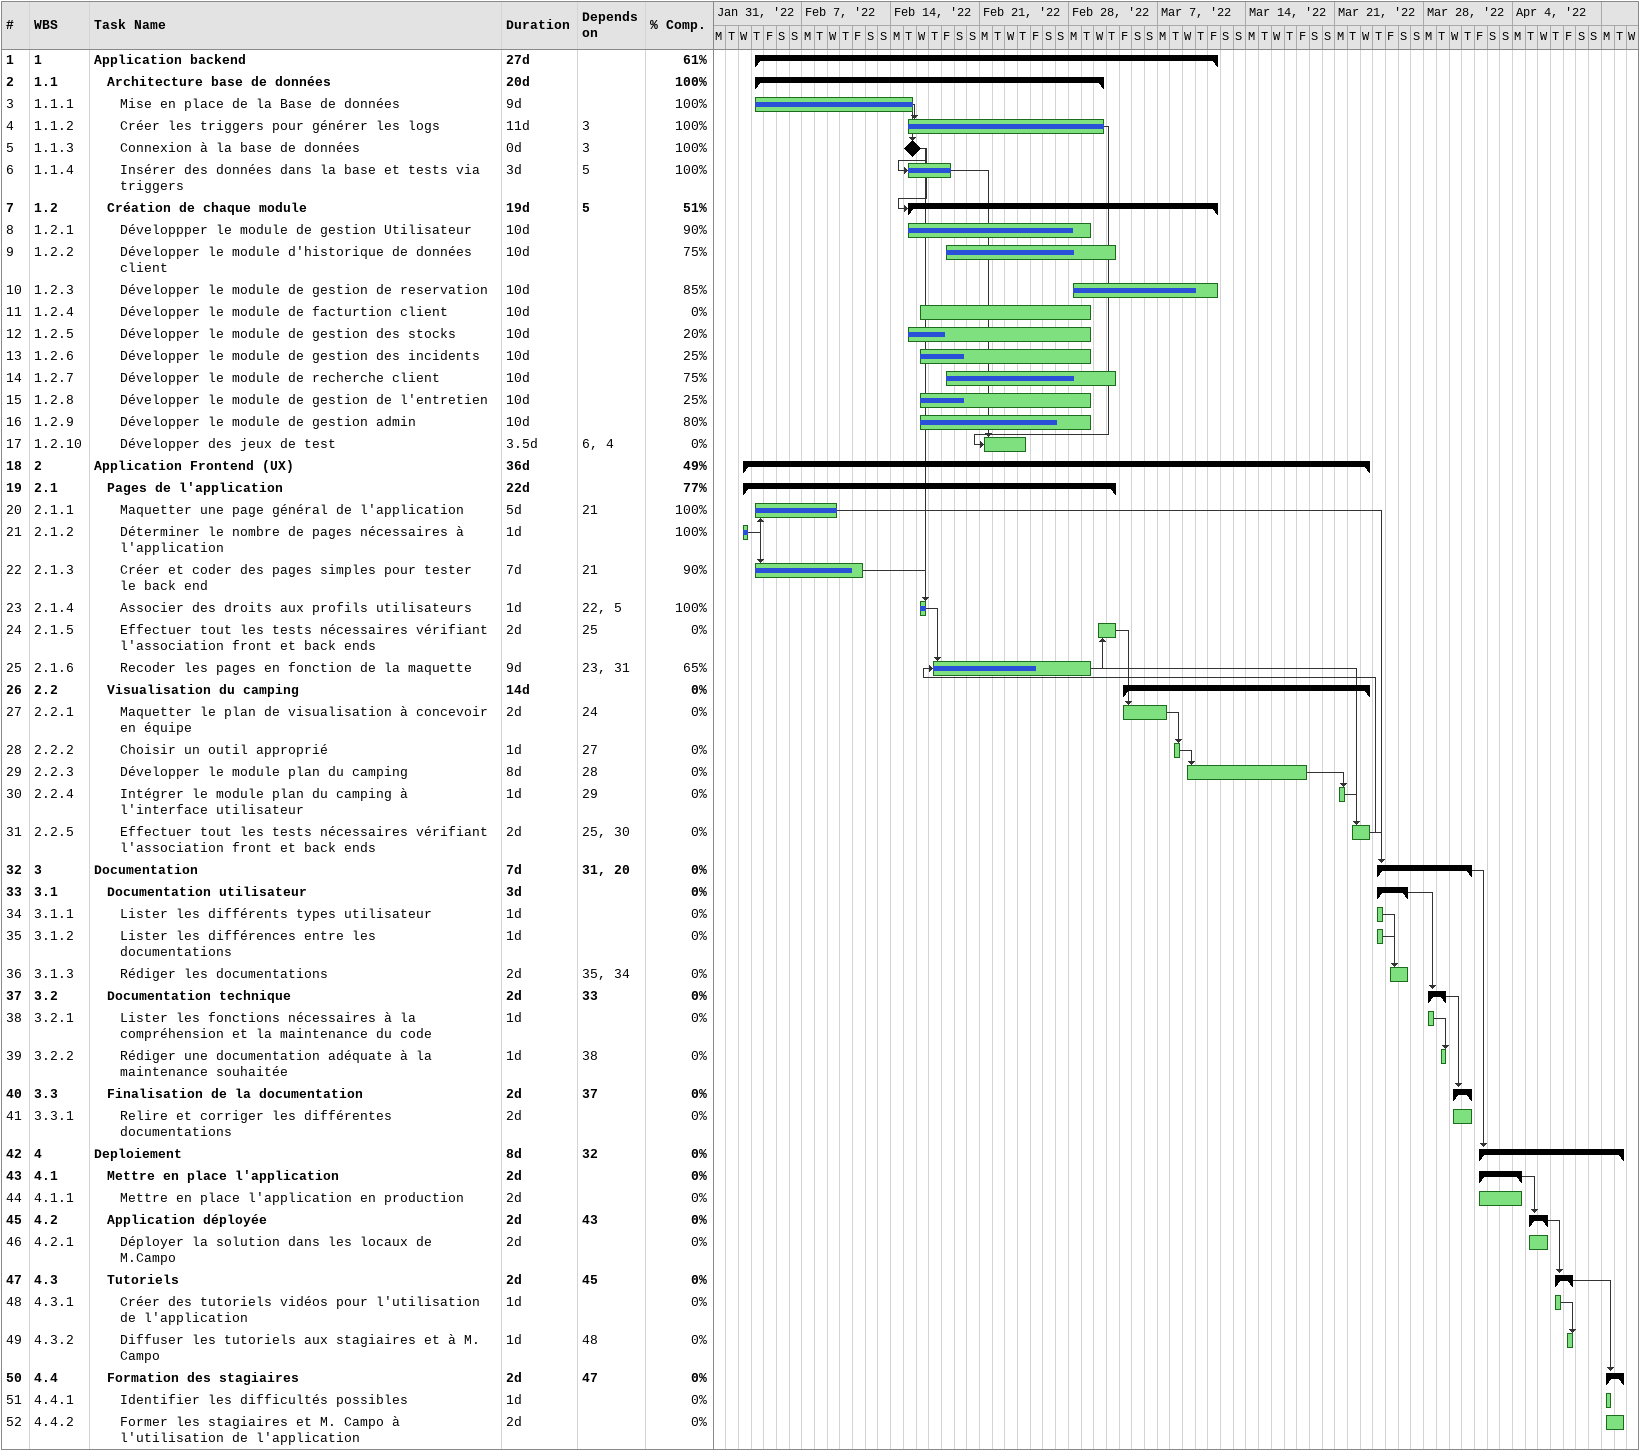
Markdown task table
| ID | WBS | Task | Duration | Start | Finish | Predecessors | % complete |
|---|---|---|---|---|---|---|---|
| 1 | 1 | **Application backend** | 27d | 2022-02-03 | 2022-03-11 |  | 61 |
| 2 | 1.1 | **Architecture base de données** | 20d | 2022-02-03 | 2022-03-02 |  | 100 |
| 3 | 1.1.1 | Mise en place de la Base de données | 9d | 2022-02-03 | 2022-02-15 |  | 100 |
| 4 | 1.1.2 | Créer les triggers pour générer les logs | 11d | 2022-02-15 | 2022-03-02 | 3 | 100 |
| 5 | 1.1.3 | Connexion à la base de données | 0d | 2022-02-15 | 2022-02-15 | 3 | 100 |
| 6 | 1.1.4 | Insérer des données dans la base et tests via triggers | 3d | 2022-02-15 | 2022-02-18 | 5 | 100 |
| 7 | 1.2 | **Création de chaque module** | 19d | 2022-02-15 | 2022-03-11 | 5 | 51 |
| 8 | 1.2.1 | Développper le module de gestion Utilisateur | 10d | 2022-02-15 | 2022-03-01 |  | 90 |
| 9 | 1.2.2 | Développer le module d'historique de données client | 10d | 2022-02-18 | 2022-03-03 |  | 75 |
| 10 | 1.2.3 | Développer le module de gestion de reservation | 10d | 2022-02-28 | 2022-03-11 |  | 85 |
| 11 | 1.2.4 | Développer le module de facturtion client | 10d | 2022-02-16 | 2022-03-01 |  | 0 |
| 12 | 1.2.5 | Développer le module de gestion des stocks | 10d | 2022-02-15 | 2022-03-01 |  | 20 |
| 13 | 1.2.6 | Développer le module de gestion des incidents | 10d | 2022-02-16 | 2022-03-01 |  | 25 |
| 14 | 1.2.7 | Développer le module de recherche client | 10d | 2022-02-18 | 2022-03-03 |  | 75 |
| 15 | 1.2.8 | Développer le module de gestion de l'entretien | 10d | 2022-02-16 | 2022-03-01 |  | 25 |
| 16 | 1.2.9 | Développer le module de gestion admin | 10d | 2022-02-16 | 2022-03-01 |  | 80 |
| 17 | 1.2.10 | Développer des jeux de test | 3.5d | 2022-02-21 | 2022-02-24 | 6, 4 | 0 |
| 18 | 2 | **Application Frontend (UX)** | 36d | 2022-02-02 | 2022-03-23 |  | 49 |
| 19 | 2.1 | **Pages de l'application** | 22d | 2022-02-02 | 2022-03-03 |  | 77 |
| 20 | 2.1.1 | Maquetter une page général de l'application | 5d | 2022-02-03 | 2022-02-09 | 21 | 100 |
| 21 | 2.1.2 | Déterminer le nombre de pages nécessaires à l'application | 1d | 2022-02-02 | 2022-02-02 |  | 100 |
| 22 | 2.1.3 | Créer et coder des pages simples pour tester le back end | 7d | 2022-02-03 | 2022-02-11 | 21 | 90 |
| 23 | 2.1.4 | Associer des droits aux profils utilisateurs | 1d | 2022-02-16 | 2022-02-16 | 22, 5 | 100 |
| 24 | 2.1.5 | Effectuer tout les tests nécessaires vérifiant l'association front et back ends | 2d | 2022-03-02 | 2022-03-03 | 25 | 0 |
| 25 | 2.1.6 | Recoder les pages en fonction de la maquette | 9d | 2022-02-17 | 2022-03-01 | 23, 31 | 65 |
| 26 | 2.2 | **Visualisation du camping** | 14d | 2022-03-04 | 2022-03-23 |  | 0 |
| 27 | 2.2.1 | Maquetter le plan de visualisation à concevoir en équipe | 2d | 2022-03-04 | 2022-03-07 | 24 | 0 |
| 28 | 2.2.2 | Choisir un outil approprié | 1d | 2022-03-08 | 2022-03-08 | 27 | 0 |
| 29 | 2.2.3 | Développer le module plan du camping | 8d | 2022-03-09 | 2022-03-18 | 28 | 0 |
| 30 | 2.2.4 | Intégrer le module plan du camping à l'interface utilisateur | 1d | 2022-03-21 | 2022-03-21 | 29 | 0 |
| 31 | 2.2.5 | Effectuer tout les tests nécessaires vérifiant l'association front et back ends | 2d | 2022-03-22 | 2022-03-23 | 25, 30 | 0 |
| 32 | 3 | **Documentation** | 7d | 2022-03-24 | 2022-03-31 | 31, 20 | 0 |
| 33 | 3.1 | **Documentation utilisateur** | 3d | 2022-03-24 | 2022-03-26 |  | 0 |
| 34 | 3.1.1 | Lister les différents types utilisateur | 1d | 2022-03-24 | 2022-03-24 |  | 0 |
| 35 | 3.1.2 | Lister les différences entre les documentations | 1d | 2022-03-24 | 2022-03-24 |  | 0 |
| 36 | 3.1.3 | Rédiger les documentations | 2d | 2022-03-25 | 2022-03-26 | 35, 34 | 0 |
| 37 | 3.2 | **Documentation technique** | 2d | 2022-03-28 | 2022-03-29 | 33 | 0 |
| 38 | 3.2.1 | Lister les fonctions nécessaires à la compréhension et la maintenance du code | 1d | 2022-03-28 | 2022-03-28 |  | 0 |
| 39 | 3.2.2 | Rédiger une documentation adéquate à la maintenance souhaitée | 1d | 2022-03-29 | 2022-03-29 | 38 | 0 |
| 40 | 3.3 | **Finalisation de la documentation** | 2d | 2022-03-30 | 2022-03-31 | 37 | 0 |
| 41 | 3.3.1 | Relire et corriger les différentes documentations | 2d | 2022-03-30 | 2022-03-31 |  | 0 |
| 42 | 4 | **Deploiement** | 8d | 2022-04-01 | 2022-04-12 | 32 | 0 |
| 43 | 4.1 | **Mettre en place l'application** | 2d | 2022-04-01 | 2022-04-04 |  | 0 |
| 44 | 4.1.1 | Mettre en place l'application en production | 2d | 2022-04-01 | 2022-04-04 |  | 0 |
| 45 | 4.2 | **Application déployée** | 2d | 2022-04-05 | 2022-04-06 | 43 | 0 |
| 46 | 4.2.1 | Déployer la solution dans les locaux de M.Campo | 2d | 2022-04-05 | 2022-04-06 |  | 0 |
| 47 | 4.3 | **Tutoriels** | 2d | 2022-04-07 | 2022-04-08 | 45 | 0 |
| 48 | 4.3.1 | Créer des tutoriels vidéos pour l'utilisation de l'application | 1d | 2022-04-07 | 2022-04-07 |  | 0 |
| 49 | 4.3.2 | Diffuser les tutoriels aux stagiaires et à M. Campo | 1d | 2022-04-08 | 2022-04-08 | 48 | 0 |
| 50 | 4.4 | **Formation des stagiaires** | 2d | 2022-04-11 | 2022-04-12 | 47 | 0 |
| 51 | 4.4.1 | Identifier les difficultés possibles | 1d | 2022-04-11 | 2022-04-11 |  | 0 |
| 52 | 4.4.2 | Former les stagiaires et M. Campo à l'utilisation de l'application | 2d | 2022-04-11 | 2022-04-12 |  | 0 |
